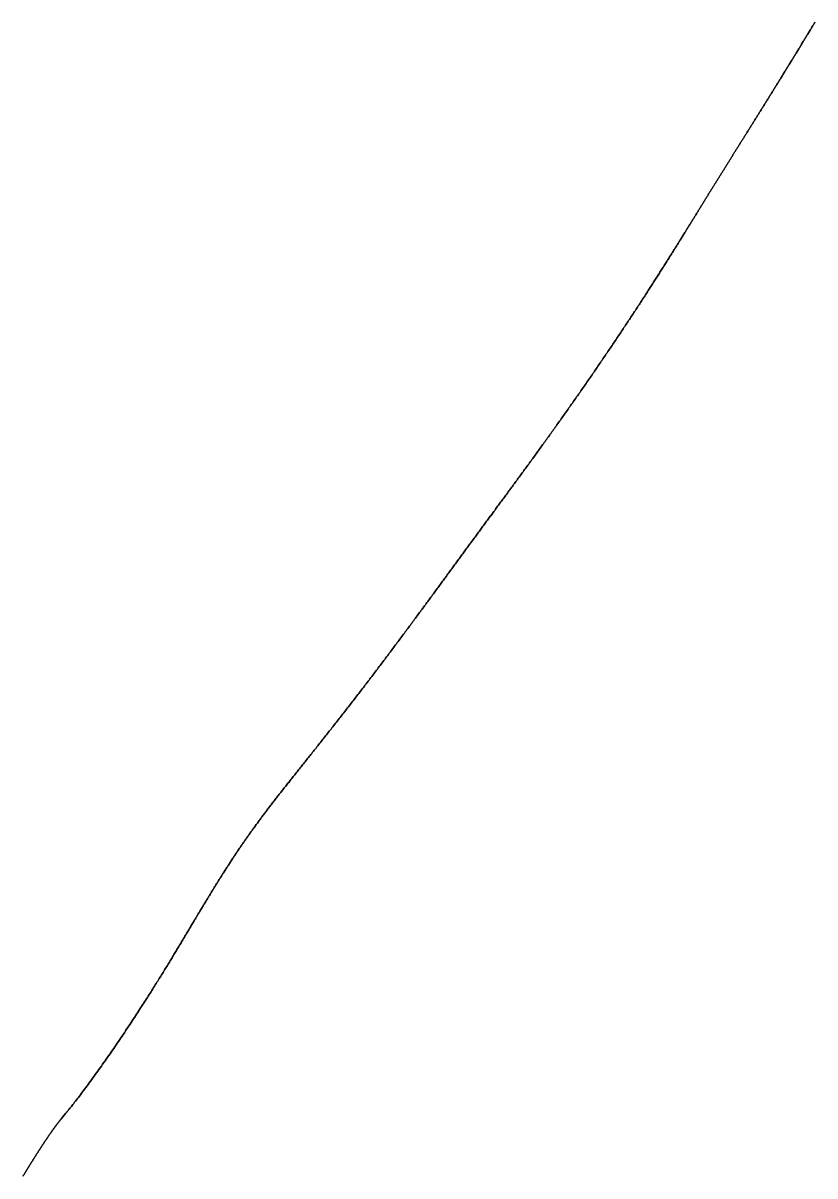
# Model space of a CAD drawing. Header units: inches. Extents: x 130170 to 284068, y 377793 to 804530.
# Drawn here: x 258791.8 to 258860.3, y 737866.5 to 737966.2 of the extents above; entities that cross this region are included whole.
import ezdxf

# ---------------------------------------------------------------- set-up
doc = ezdxf.new("R2010")
doc.units = ezdxf.units.IN
doc.header["$MEASUREMENT"] = 0
doc.layers.add('muni_il', color=7, linetype='Continuous')

msp = doc.modelspace()

# ---------------------------------------------------------------- linework, layer by layer
at = {"layer": 'muni_il'}
for points in [[(258791.793, 737866.476), (258791.814, 737866.51), (258791.834, 737866.544), (258791.855, 737866.578), (258791.876, 737866.612), (258791.896, 737866.646), (258791.916, 737866.679), (258791.937, 737866.713), (258791.957, 737866.747), (258791.978, 737866.78), (258791.998, 737866.814), (258792.018, 737866.847), (258792.039, 737866.88), (258792.059, 737866.914), (258792.079, 737866.947), (258792.099, 737866.98), (258792.12, 737867.013), (258792.14, 737867.046), (258792.16, 737867.079), (258792.18, 737867.112), (258792.201, 737867.145), (258792.221, 737867.178), (258792.241, 737867.211), (258792.262, 737867.244), (258792.282, 737867.277), (258792.302, 737867.31), (258792.322, 737867.343), (258792.343, 737867.375), (258792.363, 737867.408), (258792.383, 737867.441), (258792.403, 737867.474), (258792.424, 737867.507), (258792.444, 737867.539), (258792.464, 737867.572), (258792.485, 737867.605), (258792.505, 737867.637), (258792.526, 737867.67), (258792.546, 737867.703), (258792.567, 737867.736), (258792.587, 737867.768), (258792.608, 737867.801), (258792.628, 737867.834), (258792.649, 737867.866), (258792.669, 737867.899), (258792.69, 737867.932), (258792.71, 737867.965), (258792.731, 737867.997), (258792.751, 737868.03), (258792.772, 737868.063), (258792.793, 737868.095), (258792.813, 737868.128), (258792.834, 737868.161), (258792.855, 737868.194), (258792.876, 737868.226), (258792.896, 737868.259), (258792.917, 737868.292), (258792.938, 737868.325), (258792.959, 737868.357), (258792.98, 737868.39), (258793.001, 737868.423), (258793.022, 737868.456), (258793.043, 737868.489), (258793.064, 737868.521), (258793.085, 737868.554), (258793.105, 737868.587), (258793.127, 737868.619), (258793.148, 737868.652), (258793.169, 737868.685), (258793.19, 737868.718), (258793.211, 737868.75), (258793.232, 737868.783), (258793.253, 737868.815), (258793.274, 737868.848), (258793.295, 737868.881), (258793.316, 737868.913), (258793.337, 737868.946), (258793.358, 737868.978), (258793.379, 737869.011), (258793.4, 737869.043), (258793.421, 737869.075), (258793.442, 737869.107), (258793.463, 737869.14), (258793.484, 737869.172), (258793.505, 737869.204), (258793.526, 737869.236), (258793.547, 737869.268), (258793.568, 737869.3), (258793.589, 737869.331), (258793.61, 737869.363), (258793.631, 737869.395), (258793.652, 737869.426), (258793.672, 737869.458), (258793.693, 737869.489), (258793.714, 737869.52), (258793.735, 737869.551), (258793.755, 737869.582), (258793.776, 737869.613), (258793.796, 737869.644), (258793.817, 737869.674), (258793.837, 737869.705), (258793.857, 737869.735), (258793.878, 737869.765), (258793.898, 737869.795), (258793.918, 737869.825), (258793.938, 737869.854), (258793.958, 737869.884), (258793.978, 737869.913), (258793.998, 737869.943), (258794.018, 737869.971), (258794.037, 737870), (258794.057, 737870.029), (258794.077, 737870.057), (258794.096, 737870.086), (258794.115, 737870.114), (258794.135, 737870.141), (258794.154, 737870.169), (258794.173, 737870.197), (258794.192, 737870.224), (258794.211, 737870.251), (258794.23, 737870.278), (258794.248, 737870.305), (258794.267, 737870.331), (258794.285, 737870.357), (258794.304, 737870.383), (258794.322, 737870.409), (258794.34, 737870.435), (258794.358, 737870.46), (258794.376, 737870.485), (258794.394, 737870.51), (258794.412, 737870.535), (258794.43, 737870.559), (258794.447, 737870.584), (258794.465, 737870.608), (258794.482, 737870.632), (258794.5, 737870.656), (258794.517, 737870.679), (258794.534, 737870.703), (258794.551, 737870.726), (258794.568, 737870.749), (258794.585, 737870.772), (258794.602, 737870.794), (258794.619, 737870.817), (258794.636, 737870.839), (258794.653, 737870.862), (258794.669, 737870.884), (258794.686, 737870.906), (258794.703, 737870.928), (258794.719, 737870.949), (258794.736, 737870.971), (258794.752, 737870.993), (258794.769, 737871.014), (258794.785, 737871.035), (258794.802, 737871.057), (258794.818, 737871.078), (258794.834, 737871.099), (258794.851, 737871.12), (258794.867, 737871.141), (258794.883, 737871.162), (258794.9, 737871.182), (258794.916, 737871.203), (258794.932, 737871.224), (258794.948, 737871.245), (258794.965, 737871.265), (258794.981, 737871.286), (258794.997, 737871.306), (258795.013, 737871.326), (258795.029, 737871.346), (258795.045, 737871.366), (258795.061, 737871.386), (258795.077, 737871.406), (258795.092, 737871.425), (258795.108, 737871.445), (258795.123, 737871.464), (258795.476, 737871.89), (258795.528, 737871.951), (258795.561, 737871.991), (258795.598, 737872.036), (258795.64, 737872.087), (258795.685, 737872.143), (258795.735, 737872.204), (258795.788, 737872.271), (258795.845, 737872.342), (258795.906, 737872.417), (258795.969, 737872.498), (258796.036, 737872.582), (258796.106, 737872.671), (258796.178, 737872.764), (258796.254, 737872.861), (258796.332, 737872.961), (258796.412, 737873.065), (258796.495, 737873.173), (258796.579, 737873.284), (258796.666, 737873.398), (258796.755, 737873.515), (258796.846, 737873.635), (258796.938, 737873.758), (258797.032, 737873.883), (258797.127, 737874.011), (258797.224, 737874.141), (258797.322, 737874.273), (258797.421, 737874.408), (258797.521, 737874.544), (258797.623, 737874.683), (258797.725, 737874.823), (258797.828, 737874.964), (258797.932, 737875.108), (258798.036, 737875.252), (258798.141, 737875.398), (258798.246, 737875.545), (258798.352, 737875.693), (258798.458, 737875.842), (258798.564, 737875.992), (258798.671, 737876.143), (258798.777, 737876.294), (258798.884, 737876.446), (258798.991, 737876.598), (258799.097, 737876.751), (258799.204, 737876.904), (258799.31, 737877.057), (258799.416, 737877.21), (258799.521, 737877.363), (258799.627, 737877.517), (258799.732, 737877.67), (258799.836, 737877.822), (258799.94, 737877.975), (258800.044, 737878.127), (258800.147, 737878.279), (258800.249, 737878.43), (258800.351, 737878.581), (258800.452, 737878.731), (258800.552, 737878.881), (258800.652, 737879.03), (258800.751, 737879.178), (258800.849, 737879.325), (258800.946, 737879.472), (258801.043, 737879.618), (258801.138, 737879.762), (258801.233, 737879.906), (258801.327, 737880.049), (258801.42, 737880.191), (258801.512, 737880.331), (258801.603, 737880.471), (258801.693, 737880.609), (258801.783, 737880.747), (258801.871, 737880.883), (258801.958, 737881.018), (258802.045, 737881.152), (258802.13, 737881.284), (258802.215, 737881.416), (258802.298, 737881.546), (258802.381, 737881.675), (258802.463, 737881.803), (258802.543, 737881.929), (258802.623, 737882.055), (258802.702, 737882.179), (258802.779, 737882.301), (258802.856, 737882.423), (258802.932, 737882.543), (258803.007, 737882.662), (258803.081, 737882.78), (258803.154, 737882.896), (258803.227, 737883.012), (258803.298, 737883.126), (258803.369, 737883.239), (258803.438, 737883.351), (258803.507, 737883.461), (258803.575, 737883.571), (258803.642, 737883.679), (258803.709, 737883.786), (258803.774, 737883.892), (258803.839, 737883.997), (258803.903, 737884.101), (258803.966, 737884.204), (258804.029, 737884.306), (258804.091, 737884.407), (258804.152, 737884.506), (258804.212, 737884.605), (258804.272, 737884.703), (258804.331, 737884.8), (258804.389, 737884.896), (258804.447, 737884.991), (258804.505, 737885.086), (258804.561, 737885.179), (258804.618, 737885.272), (258804.673, 737885.364), (258804.728, 737885.455), (258804.783, 737885.545), (258804.837, 737885.635), (258804.89, 737885.724), (258804.944, 737885.812), (258804.996, 737885.899), (258805.049, 737885.987), (258805.1, 737886.073), (258805.152, 737886.159), (258805.203, 737886.244), (258805.254, 737886.329), (258805.304, 737886.413), (258805.354, 737886.497), (258805.404, 737886.58), (258805.453, 737886.662), (258805.502, 737886.745), (258805.551, 737886.827), (258805.6, 737886.908), (258805.648, 737886.989), (258805.696, 737887.07), (258805.744, 737887.151), (258805.792, 737887.231), (258805.839, 737887.31), (258805.887, 737887.39), (258805.934, 737887.469), (258805.981, 737887.548), (258806.028, 737887.627), (258806.075, 737887.705), (258806.121, 737887.784), (258806.168, 737887.862), (258806.214, 737887.94), (258806.26, 737888.018), (258806.307, 737888.095), (258806.353, 737888.172), (258806.399, 737888.25), (258806.445, 737888.327), (258806.491, 737888.404), (258806.536, 737888.481), (258806.582, 737888.558), (258806.628, 737888.635), (258806.674, 737888.711), (258806.72, 737888.788), (258806.765, 737888.864), (258806.811, 737888.941), (258806.857, 737889.017), (258806.902, 737889.093), (258806.948, 737889.17), (258806.994, 737889.246), (258807.039, 737889.322), (258807.085, 737889.398), (258807.131, 737889.475), (258807.176, 737889.551), (258807.222, 737889.627), (258807.268, 737889.703), (258807.314, 737889.779), (258807.36, 737889.855), (258807.405, 737889.931), (258807.451, 737890.007), (258807.497, 737890.083), (258807.543, 737890.159), (258807.589, 737890.235), (258807.635, 737890.311), (258807.681, 737890.387), (258807.727, 737890.463), (258807.774, 737890.539), (258807.82, 737890.615), (258807.866, 737890.69), (258807.912, 737890.766), (258807.958, 737890.842), (258808.005, 737890.918), (258808.051, 737890.993), (258808.098, 737891.069), (258808.144, 737891.145), (258808.19, 737891.221), (258808.237, 737891.296), (258808.284, 737891.372), (258808.33, 737891.447), (258808.377, 737891.523), (258808.423, 737891.598), (258808.47, 737891.674), (258808.517, 737891.749), (258808.564, 737891.824), (258808.61, 737891.899), (258808.657, 737891.975), (258808.704, 737892.05), (258808.751, 737892.125), (258808.798, 737892.2), (258808.845, 737892.274), (258808.892, 737892.349), (258808.939, 737892.424), (258808.986, 737892.499), (258809.033, 737892.573), (258809.08, 737892.648), (258809.127, 737892.722), (258809.175, 737892.796), (258809.222, 737892.87), (258809.269, 737892.944), (258809.316, 737893.019), (258809.364, 737893.092), (258809.411, 737893.166), (258809.458, 737893.24), (258809.506, 737893.314), (258809.553, 737893.387), (258809.601, 737893.46), (258809.648, 737893.534), (258809.696, 737893.607), (258809.743, 737893.68), (258809.791, 737893.753), (258809.838, 737893.826), (258809.886, 737893.898), (258809.934, 737893.971), (258809.982, 737894.044), (258810.029, 737894.116), (258810.077, 737894.188), (258810.125, 737894.261), (258810.173, 737894.333), (258810.221, 737894.405), (258810.269, 737894.477), (258810.317, 737894.548), (258810.365, 737894.62), (258810.413, 737894.692), (258810.462, 737894.763), (258810.51, 737894.835), (258810.558, 737894.906), (258810.607, 737894.977), (258810.655, 737895.049), (258810.704, 737895.12), (258810.752, 737895.191), (258810.801, 737895.262), (258810.85, 737895.333), (258810.899, 737895.403), (258810.948, 737895.474), (258810.997, 737895.545), (258811.046, 737895.616), (258811.095, 737895.686), (258811.145, 737895.757), (258811.194, 737895.827), (258811.244, 737895.898), (258811.294, 737895.968), (258811.344, 737896.039), (258811.393, 737896.109), (258811.444, 737896.18), (258811.494, 737896.25), (258811.544, 737896.321), (258811.594, 737896.391), (258811.645, 737896.462), (258811.696, 737896.532), (258811.747, 737896.602), (258811.798, 737896.673), (258811.849, 737896.743), (258811.901, 737896.814), (258811.952, 737896.885), (258812.004, 737896.956), (258812.056, 737897.026), (258812.108, 737897.097), (258812.16, 737897.168), (258812.213, 737897.239), (258812.265, 737897.31), (258812.318, 737897.381), (258812.371, 737897.453), (258812.424, 737897.524), (258812.478, 737897.596), (258812.531, 737897.667), (258812.585, 737897.739), (258812.639, 737897.811), (258812.694, 737897.883), (258812.748, 737897.955), (258812.803, 737898.027), (258812.858, 737898.1), (258812.913, 737898.173), (258812.969, 737898.245), (258813.024, 737898.319), (258813.08, 737898.392), (258813.137, 737898.465), (258813.193, 737898.539), (258813.25, 737898.613), (258813.307, 737898.687), (258813.364, 737898.761), (258813.422, 737898.836), (258813.48, 737898.91), (258813.538, 737898.985), (258813.596, 737899.061), (258813.655, 737899.136), (258813.714, 737899.212), (258813.773, 737899.288), (258813.832, 737899.364), (258813.892, 737899.441), (258813.952, 737899.518), (258814.013, 737899.595), (258814.074, 737899.672), (258814.135, 737899.75), (258814.196, 737899.828), (258814.258, 737899.906), (258814.32, 737899.985), (258814.382, 737900.064), (258814.444, 737900.143), (258814.507, 737900.223), (258814.57, 737900.303), (258814.634, 737900.383), (258814.698, 737900.464), (258814.762, 737900.545), (258814.826, 737900.626), (258814.891, 737900.708), (258814.956, 737900.79), (258815.021, 737900.872), (258815.087, 737900.955), (258815.153, 737901.038), (258815.219, 737901.122), (258815.286, 737901.205), (258815.353, 737901.29), (258815.42, 737901.374), (258815.488, 737901.459), (258815.555, 737901.544), (258815.624, 737901.63), (258815.692, 737901.716), (258815.761, 737901.803), (258815.83, 737901.889), (258815.899, 737901.977), (258815.969, 737902.064), (258816.039, 737902.152), (258816.109, 737902.24), (258816.18, 737902.329), (258816.251, 737902.418), (258816.322, 737902.508), (258816.394, 737902.597), (258816.465, 737902.688), (258816.537, 737902.778), (258816.61, 737902.869), (258816.682, 737902.96), (258816.755, 737903.052), (258816.829, 737903.144), (258816.902, 737903.237), (258816.976, 737903.329), (258817.05, 737903.423), (258817.124, 737903.516), (258817.198, 737903.61), (258817.273, 737903.704), (258817.348, 737903.799), (258817.423, 737903.894), (258817.499, 737903.989), (258817.575, 737904.084), (258817.65, 737904.181), (258817.727, 737904.277), (258817.803, 737904.373), (258817.88, 737904.47), (258817.956, 737904.568), (258818.033, 737904.665), (258818.111, 737904.763), (258818.188, 737904.861), (258818.266, 737904.96), (258818.344, 737905.059), (258818.422, 737905.158), (258818.5, 737905.257), (258818.578, 737905.357), (258818.657, 737905.456), (258818.735, 737905.557), (258818.814, 737905.657), (258818.893, 737905.758), (258818.972, 737905.859), (258819.051, 737905.96), (258819.131, 737906.062), (258819.21, 737906.163), (258819.29, 737906.265), (258819.37, 737906.367), (258819.45, 737906.47), (258819.53, 737906.572), (258819.61, 737906.675), (258819.69, 737906.778), (258819.77, 737906.881), (258819.851, 737906.985), (258819.931, 737907.088), (258820.011, 737907.192), (258820.092, 737907.296), (258820.173, 737907.4), (258820.253, 737907.504), (258820.334, 737907.608), (258820.415, 737907.713), (258820.496, 737907.817), (258820.576, 737907.922), (258820.657, 737908.027), (258820.738, 737908.132), (258820.819, 737908.237), (258820.9, 737908.342), (258820.981, 737908.447), (258821.062, 737908.552), (258821.142, 737908.657), (258821.223, 737908.763), (258821.304, 737908.868), (258821.385, 737908.974), (258821.466, 737909.079), (258821.546, 737909.185), (258821.627, 737909.29), (258821.708, 737909.396), (258821.788, 737909.501), (258821.869, 737909.607), (258821.949, 737909.713), (258822.03, 737909.818), (258822.11, 737909.924), (258822.19, 737910.029), (258822.27, 737910.135), (258822.35, 737910.24), (258822.43, 737910.346), (258822.51, 737910.451), (258822.59, 737910.556), (258822.669, 737910.661), (258822.749, 737910.767), (258822.828, 737910.872), (258822.908, 737910.977), (258822.987, 737911.082), (258823.066, 737911.186), (258823.145, 737911.291), (258823.223, 737911.396), (258823.302, 737911.5), (258823.381, 737911.604), (258823.459, 737911.709), (258823.537, 737911.813), (258823.615, 737911.917), (258823.693, 737912.021), (258823.77, 737912.124), (258823.848, 737912.228), (258823.925, 737912.331), (258824.002, 737912.434), (258824.079, 737912.537), (258824.156, 737912.64), (258824.233, 737912.743), (258824.309, 737912.845), (258824.386, 737912.948), (258824.462, 737913.05), (258824.537, 737913.152), (258824.613, 737913.253), (258824.689, 737913.355), (258824.764, 737913.456), (258824.839, 737913.557), (258824.914, 737913.658), (258824.989, 737913.759), (258825.063, 737913.859), (258825.138, 737913.959), (258825.212, 737914.059), (258825.285, 737914.159), (258825.359, 737914.259), (258825.433, 737914.358), (258825.506, 737914.457), (258825.579, 737914.556), (258825.652, 737914.655), (258825.724, 737914.753), (258825.797, 737914.851), (258825.869, 737914.949), (258825.941, 737915.046), (258826.013, 737915.144), (258826.084, 737915.241), (258826.156, 737915.338), (258826.227, 737915.435), (258826.298, 737915.531), (258826.369, 737915.627), (258826.439, 737915.723), (258826.509, 737915.819), (258826.58, 737915.914), (258826.65, 737916.009), (258826.719, 737916.104), (258826.789, 737916.199), (258826.858, 737916.293), (258826.927, 737916.387), (258826.996, 737916.481), (258827.065, 737916.575), (258827.133, 737916.668), (258827.202, 737916.762), (258827.27, 737916.855), (258827.338, 737916.947), (258827.406, 737917.04), (258827.473, 737917.132), (258827.541, 737917.224), (258827.608, 737917.316), (258827.675, 737917.407), (258827.742, 737917.499), (258827.809, 737917.59), (258827.875, 737917.68), (258827.942, 737917.771), (258828.008, 737917.862), (258828.074, 737917.952), (258828.14, 737918.042), (258828.205, 737918.132), (258828.271, 737918.221), (258828.336, 737918.311), (258828.402, 737918.4), (258828.467, 737918.489), (258828.532, 737918.577), (258828.597, 737918.666), (258828.661, 737918.755), (258828.726, 737918.843), (258828.791, 737918.931), (258828.855, 737919.019), (258828.919, 737919.106), (258828.983, 737919.194), (258829.047, 737919.282), (258829.111, 737919.369), (258829.175, 737919.456), (258829.239, 737919.543), (258829.302, 737919.63), (258829.366, 737919.716), (258829.429, 737919.803), (258829.492, 737919.89), (258829.556, 737919.976), (258829.619, 737920.062), (258829.682, 737920.148), (258829.745, 737920.234), (258829.808, 737920.32), (258829.871, 737920.406), (258829.934, 737920.492), (258829.997, 737920.577), (258830.06, 737920.663), (258830.122, 737920.748), (258830.185, 737920.834), (258830.248, 737920.919), (258830.31, 737921.004), (258830.373, 737921.09), (258830.435, 737921.175), (258830.498, 737921.26), (258830.56, 737921.345), (258830.623, 737921.43), (258830.685, 737921.515), (258830.748, 737921.6), (258830.81, 737921.685), (258830.873, 737921.77), (258830.935, 737921.855), (258830.998, 737921.94), (258831.06, 737922.025), (258831.123, 737922.111), (258831.186, 737922.196), (258831.248, 737922.281), (258831.311, 737922.366), (258831.374, 737922.451), (258831.436, 737922.536), (258831.499, 737922.621), (258831.562, 737922.707), (258831.625, 737922.792), (258831.688, 737922.877), (258831.75, 737922.963), (258831.813, 737923.049), (258831.877, 737923.134), (258831.94, 737923.22), (258832.003, 737923.306), (258832.066, 737923.392), (258832.129, 737923.478), (258832.193, 737923.564), (258832.257, 737923.65), (258832.32, 737923.736), (258832.384, 737923.823), (258832.448, 737923.909), (258832.511, 737923.996), (258832.575, 737924.083), (258832.639, 737924.17), (258832.704, 737924.257), (258832.768, 737924.344), (258832.832, 737924.432), (258832.897, 737924.519), (258832.961, 737924.607), (258833.026, 737924.695), (258833.091, 737924.783), (258833.156, 737924.871), (258833.221, 737924.96), (258833.286, 737925.048), (258833.352, 737925.137), (258833.417, 737925.226), (258833.482, 737925.315), (258833.548, 737925.404), (258833.614, 737925.494), (258833.68, 737925.583), (258833.746, 737925.673), (258833.812, 737925.763), (258833.879, 737925.854), (258833.945, 737925.944), (258834.012, 737926.035), (258834.079, 737926.126), (258834.145, 737926.217), (258834.213, 737926.308), (258834.28, 737926.4), (258834.347, 737926.492), (258834.415, 737926.584), (258834.482, 737926.676), (258834.55, 737926.768), (258834.618, 737926.861), (258834.686, 737926.954), (258834.754, 737927.047), (258834.822, 737927.141), (258834.891, 737927.234), (258834.96, 737927.328), (258835.028, 737927.422), (258835.097, 737927.517), (258835.166, 737927.611), (258835.236, 737927.706), (258835.305, 737927.801), (258835.374, 737927.896), (258835.444, 737927.992), (258835.514, 737928.088), (258835.584, 737928.184), (258835.654, 737928.28), (258835.724, 737928.376), (258835.794, 737928.473), (258835.865, 737928.57), (258835.935, 737928.667), (258836.006, 737928.765), (258836.077, 737928.863), (258836.148, 737928.96), (258836.219, 737929.059), (258836.29, 737929.157), (258836.362, 737929.256), (258836.433, 737929.354), (258836.505, 737929.454), (258836.576, 737929.553), (258836.648, 737929.652), (258836.72, 737929.752), (258836.792, 737929.852), (258836.865, 737929.952), (258836.937, 737930.053), (258837.009, 737930.153), (258837.082, 737930.254), (258837.154, 737930.355), (258837.227, 737930.456), (258837.3, 737930.558), (258837.373, 737930.66), (258837.446, 737930.761), (258837.519, 737930.863), (258837.592, 737930.966), (258837.665, 737931.068), (258837.739, 737931.171), (258837.812, 737931.274), (258837.886, 737931.377), (258837.959, 737931.48), (258838.033, 737931.583), (258838.106, 737931.687), (258838.18, 737931.79), (258838.254, 737931.894), (258838.328, 737931.998), (258838.402, 737932.103), (258838.476, 737932.207), (258838.55, 737932.311), (258838.624, 737932.416), (258838.698, 737932.521), (258838.772, 737932.626), (258838.846, 737932.73), (258838.92, 737932.836), (258838.995, 737932.941), (258839.069, 737933.046), (258839.143, 737933.152), (258839.217, 737933.257), (258839.292, 737933.363), (258839.366, 737933.469), (258839.44, 737933.575), (258839.514, 737933.681), (258839.589, 737933.787), (258839.663, 737933.893), (258839.737, 737933.999), (258839.811, 737934.105), (258839.885, 737934.212), (258839.96, 737934.318), (258840.034, 737934.424), (258840.108, 737934.531), (258840.182, 737934.637), (258840.256, 737934.744), (258840.33, 737934.851), (258840.404, 737934.957), (258840.478, 737935.064), (258840.552, 737935.17), (258840.625, 737935.277), (258840.699, 737935.384), (258840.773, 737935.49), (258840.846, 737935.597), (258840.92, 737935.704), (258840.993, 737935.81), (258841.066, 737935.917), (258841.14, 737936.023), (258841.213, 737936.13), (258841.286, 737936.236), (258841.359, 737936.342), (258841.432, 737936.449), (258841.504, 737936.555), (258841.577, 737936.661), (258841.649, 737936.768), (258841.722, 737936.874), (258841.794, 737936.98), (258841.866, 737937.086), (258841.938, 737937.191), (258842.01, 737937.297), (258842.082, 737937.403), (258842.153, 737937.508), (258842.225, 737937.614), (258842.296, 737937.719), (258842.367, 737937.824), (258842.438, 737937.929), (258842.509, 737938.034), (258842.58, 737938.139), (258842.65, 737938.243), (258842.721, 737938.348), (258842.791, 737938.452), (258842.861, 737938.556), (258842.931, 737938.66), (258843, 737938.764), (258843.07, 737938.867), (258843.139, 737938.971), (258843.208, 737939.074), (258843.277, 737939.177), (258843.346, 737939.28), (258843.414, 737939.383), (258843.482, 737939.485), (258843.55, 737939.587), (258843.618, 737939.689), (258843.686, 737939.791), (258843.753, 737939.893), (258843.821, 737939.994), (258843.888, 737940.095), (258843.954, 737940.196), (258844.021, 737940.296), (258844.087, 737940.397), (258844.153, 737940.497), (258844.219, 737940.597), (258844.285, 737940.696), (258844.35, 737940.796), (258844.416, 737940.895), (258844.48, 737940.994), (258844.545, 737941.092), (258844.61, 737941.19), (258844.674, 737941.288), (258844.738, 737941.386), (258844.802, 737941.483), (258844.865, 737941.58), (258844.928, 737941.677), (258844.991, 737941.774), (258845.054, 737941.87), (258845.117, 737941.966), (258845.179, 737942.061), (258845.241, 737942.157), (258845.303, 737942.252), (258845.364, 737942.346), (258845.425, 737942.441), (258845.486, 737942.535), (258845.547, 737942.628), (258845.607, 737942.722), (258845.667, 737942.815), (258845.727, 737942.907), (258845.787, 737943), (258845.846, 737943.092), (258845.905, 737943.183), (258845.964, 737943.275), (258846.023, 737943.366), (258846.081, 737943.457), (258846.139, 737943.547), (258846.197, 737943.637), (258846.254, 737943.726), (258846.311, 737943.816), (258846.368, 737943.905), (258846.425, 737943.993), (258846.481, 737944.081), (258846.537, 737944.169), (258846.593, 737944.257), (258846.649, 737944.344), (258846.704, 737944.431), (258846.759, 737944.517), (258846.814, 737944.603), (258846.868, 737944.689), (258846.923, 737944.774), (258846.977, 737944.86), (258847.03, 737944.944), (258847.084, 737945.029), (258847.137, 737945.113), (258847.19, 737945.196), (258847.242, 737945.279), (258847.295, 737945.362), (258847.347, 737945.445), (258847.399, 737945.527), (258847.45, 737945.609), (258847.502, 737945.69), (258847.553, 737945.771), (258847.604, 737945.852), (258847.654, 737945.932), (258847.704, 737946.013), (258847.754, 737946.092), (258847.804, 737946.172), (258847.854, 737946.25), (258847.903, 737946.329), (258847.952, 737946.407), (258848.001, 737946.485), (258848.05, 737946.563), (258848.098, 737946.64), (258848.146, 737946.717), (258848.194, 737946.794), (258848.241, 737946.87), (258848.289, 737946.946), (258848.336, 737947.021), (258848.383, 737947.097), (258848.429, 737947.171), (258848.476, 737947.246), (258848.522, 737947.32), (258848.568, 737947.394), (258848.614, 737947.468), (258848.659, 737947.541), (258848.705, 737947.614), (258848.75, 737947.686), (258848.795, 737947.759), (258848.839, 737947.831), (258848.884, 737947.902), (258848.928, 737947.974), (258848.972, 737948.045), (258849.016, 737948.116), (258849.06, 737948.186), (258849.103, 737948.256), (258849.146, 737948.326), (258849.189, 737948.396), (258849.232, 737948.465), (258849.275, 737948.534), (258849.317, 737948.603), (258849.36, 737948.671), (258849.402, 737948.739), (258849.444, 737948.807), (258849.485, 737948.875), (258849.527, 737948.942), (258849.568, 737949.009), (258849.61, 737949.076), (258849.651, 737949.143), (258849.692, 737949.209), (258849.732, 737949.275), (258849.773, 737949.341), (258849.813, 737949.406), (258849.854, 737949.472), (258849.894, 737949.537), (258849.934, 737949.602), (258849.973, 737949.666), (258850.013, 737949.731), (258850.053, 737949.795), (258850.092, 737949.859), (258850.131, 737949.923), (258850.17, 737949.986), (258850.209, 737950.049), (258850.248, 737950.113), (258850.287, 737950.175), (258850.326, 737950.238), (258850.364, 737950.301), (258850.403, 737950.363), (258850.441, 737950.425), (258850.479, 737950.487), (258850.517, 737950.549), (258850.555, 737950.611), (258850.593, 737950.672), (258850.63, 737950.734), (258850.668, 737950.795), (258850.706, 737950.856), (258850.743, 737950.916), (258850.781, 737950.977), (258850.818, 737951.038), (258850.855, 737951.098), (258850.892, 737951.158), (258850.929, 737951.218), (258850.966, 737951.278), (258851.003, 737951.338), (258851.04, 737951.398), (258851.077, 737951.457), (258851.113, 737951.517), (258851.15, 737951.576), (258851.187, 737951.636), (258851.223, 737951.695), (258851.259, 737951.754), (258851.296, 737951.813), (258851.332, 737951.872), (258851.368, 737951.93), (258851.405, 737951.989), (258851.441, 737952.048), (258851.477, 737952.106), (258851.513, 737952.165), (258851.549, 737952.223), (258851.585, 737952.281), (258851.621, 737952.34), (258851.657, 737952.398), (258851.693, 737952.456), (258851.729, 737952.514), (258851.765, 737952.572), (258851.801, 737952.63), (258851.837, 737952.688), (258851.873, 737952.746), (258851.909, 737952.804), (258851.945, 737952.862), (258851.98, 737952.919), (258852.016, 737952.977), (258852.052, 737953.035), (258852.088, 737953.093), (258852.124, 737953.151), (258852.16, 737953.208), (258852.196, 737953.266), (258852.231, 737953.324), (258852.267, 737953.381), (258852.303, 737953.439), (258852.339, 737953.497), (258852.375, 737953.555), (258852.411, 737953.612), (258852.447, 737953.67), (258852.483, 737953.728), (258852.519, 737953.786), (258852.555, 737953.843), (258852.591, 737953.901), (258852.627, 737953.959), (258852.663, 737954.017), (258852.699, 737954.075), (258852.735, 737954.133), (258852.771, 737954.191), (258852.807, 737954.249), (258852.844, 737954.307), (258852.88, 737954.366), (258852.916, 737954.424), (258852.953, 737954.482), (258852.989, 737954.54), (258853.025, 737954.599), (258853.062, 737954.657), (258853.098, 737954.716), (258853.135, 737954.774), (258853.172, 737954.833), (258853.208, 737954.892), (258853.245, 737954.95), (258853.282, 737955.009), (258853.319, 737955.068), (258853.355, 737955.127), (258853.393, 737955.186), (258853.429, 737955.245), (258853.467, 737955.305), (258853.504, 737955.364), (258853.541, 737955.423), (258853.578, 737955.483), (258853.615, 737955.543), (258853.653, 737955.602), (258853.69, 737955.662), (258853.728, 737955.722), (258853.765, 737955.782), (258853.803, 737955.842), (258853.84, 737955.902), (258853.878, 737955.963), (258853.916, 737956.023), (258853.954, 737956.083), (258853.992, 737956.144), (258854.03, 737956.205), (258854.068, 737956.265), (258854.106, 737956.326), (258854.144, 737956.387), (258854.182, 737956.449), (258854.221, 737956.51), (258854.259, 737956.571), (258854.298, 737956.633), (258854.336, 737956.694), (258854.375, 737956.756), (258854.413, 737956.818), (258854.452, 737956.88), (258854.491, 737956.942), (258854.53, 737957.004), (258854.569, 737957.066), (258854.608, 737957.129), (258854.647, 737957.191), (258854.686, 737957.254), (258854.725, 737957.317), (258854.765, 737957.379), (258854.804, 737957.442), (258854.844, 737957.505), (258854.883, 737957.569), (258854.923, 737957.632), (258854.962, 737957.696), (258855.002, 737957.759), (258855.042, 737957.823), (258855.082, 737957.887), (258855.122, 737957.951), (258855.162, 737958.015), (258855.202, 737958.079), (258855.242, 737958.143), (258855.282, 737958.208), (258855.323, 737958.272), (258855.363, 737958.337), (258855.403, 737958.402), (258855.444, 737958.467), (258855.484, 737958.532), (258855.525, 737958.597), (258855.566, 737958.662), (258855.606, 737958.727), (258855.647, 737958.793), (258855.688, 737958.859), (258855.729, 737958.924), (258855.77, 737958.99), (258855.811, 737959.056), (258855.852, 737959.122), (258855.893, 737959.188), (258855.935, 737959.254), (258855.976, 737959.321), (258856.017, 737959.387), (258856.059, 737959.454), (258856.1, 737959.521), (258856.141, 737959.587), (258856.183, 737959.654), (258856.225, 737959.721), (258856.266, 737959.788), (258856.308, 737959.855), (258856.35, 737959.923), (258856.392, 737959.99), (258856.433, 737960.057), (258856.475, 737960.125), (258856.517, 737960.193), (258856.559, 737960.26), (258856.601, 737960.328), (258856.643, 737960.396), (258856.685, 737960.464), (258856.727, 737960.532), (258856.77, 737960.6), (258856.812, 737960.669), (258856.854, 737960.737), (258856.896, 737960.805), (258856.939, 737960.874), (258856.981, 737960.942), (258857.023, 737961.011), (258857.066, 737961.08), (258857.108, 737961.148), (258857.151, 737961.217), (258857.193, 737961.286), (258857.236, 737961.355), (258857.278, 737961.424), (258857.321, 737961.493), (258857.364, 737961.563), (258857.406, 737961.632), (258857.449, 737961.701), (258857.491, 737961.77), (258857.534, 737961.84), (258857.577, 737961.909), (258857.62, 737961.979), (258857.662, 737962.048), (258857.705, 737962.118), (258857.748, 737962.187), (258857.791, 737962.257), (258857.833, 737962.327), (258857.876, 737962.397), (258857.919, 737962.466), (258857.962, 737962.536), (258858.005, 737962.606), (258858.048, 737962.676), (258858.09, 737962.746), (258858.133, 737962.816), (258858.176, 737962.886), (258858.219, 737962.956), (258858.262, 737963.026), (258858.305, 737963.096), (258858.348, 737963.166), (258858.391, 737963.236), (258858.433, 737963.306), (258858.476, 737963.376), (258858.519, 737963.446), (258858.562, 737963.516), (258858.605, 737963.587), (258858.648, 737963.657), (258858.691, 737963.727), (258858.733, 737963.797), (258858.776, 737963.867), (258858.819, 737963.938), (258858.862, 737964.008), (258858.905, 737964.078), (258858.947, 737964.148), (258858.99, 737964.219), (258859.033, 737964.289), (258859.076, 737964.359), (258859.118, 737964.429), (258859.161, 737964.499), (258859.204, 737964.57), (258859.247, 737964.64), (258859.289, 737964.71), (258859.332, 737964.78), (258859.374, 737964.85), (258859.417, 737964.92), (258859.46, 737964.99), (258859.502, 737965.06), (258859.545, 737965.131), (258859.587, 737965.201), (258859.63, 737965.271), (258859.673, 737965.341), (258859.715, 737965.411), (258859.758, 737965.481), (258859.8, 737965.551), (258859.843, 737965.621), (258859.885, 737965.69), (258859.927, 737965.76), (258859.97, 737965.83), (258860.012, 737965.9), (258860.054, 737965.97), (258860.097, 737966.04), (258860.139, 737966.109), (258860.181, 737966.179), (258860.224, 737966.249), (258860.266, 737966.318)], [(258860.266, 737966.318), (258860.224, 737966.249), (258860.181, 737966.179), (258860.139, 737966.109), (258860.097, 737966.04), (258860.054, 737965.97), (258860.012, 737965.9), (258859.97, 737965.83), (258859.927, 737965.76), (258859.885, 737965.69), (258859.843, 737965.621), (258859.8, 737965.551), (258859.758, 737965.481), (258859.715, 737965.411), (258859.673, 737965.341), (258859.63, 737965.271), (258859.587, 737965.201), (258859.545, 737965.131), (258859.502, 737965.06), (258859.46, 737964.99), (258859.417, 737964.92), (258859.374, 737964.85), (258859.332, 737964.78), (258859.289, 737964.71), (258859.247, 737964.64), (258859.204, 737964.57), (258859.161, 737964.499), (258859.118, 737964.429), (258859.076, 737964.359), (258859.033, 737964.289), (258858.99, 737964.219), (258858.947, 737964.148), (258858.905, 737964.078), (258858.862, 737964.008), (258858.819, 737963.938), (258858.776, 737963.867), (258858.733, 737963.797), (258858.691, 737963.727), (258858.648, 737963.657), (258858.605, 737963.587), (258858.562, 737963.516), (258858.519, 737963.446), (258858.476, 737963.376), (258858.433, 737963.306), (258858.391, 737963.236), (258858.348, 737963.166), (258858.305, 737963.096), (258858.262, 737963.026), (258858.219, 737962.956), (258858.176, 737962.886), (258858.133, 737962.816), (258858.09, 737962.746), (258858.048, 737962.676), (258858.005, 737962.606), (258857.962, 737962.536), (258857.919, 737962.466), (258857.876, 737962.397), (258857.833, 737962.327), (258857.791, 737962.257), (258857.748, 737962.187), (258857.705, 737962.118), (258857.662, 737962.048), (258857.62, 737961.979), (258857.577, 737961.909), (258857.534, 737961.84), (258857.491, 737961.77), (258857.449, 737961.701), (258857.406, 737961.632), (258857.364, 737961.563), (258857.321, 737961.493), (258857.278, 737961.424), (258857.236, 737961.355), (258857.193, 737961.286), (258857.151, 737961.217), (258857.108, 737961.148), (258857.066, 737961.08), (258857.023, 737961.011), (258856.981, 737960.942), (258856.939, 737960.874), (258856.896, 737960.805), (258856.854, 737960.737), (258856.812, 737960.669), (258856.77, 737960.6), (258856.727, 737960.532), (258856.685, 737960.464), (258856.643, 737960.396), (258856.601, 737960.328), (258856.559, 737960.26), (258856.517, 737960.193), (258856.475, 737960.125), (258856.433, 737960.057), (258856.392, 737959.99), (258856.35, 737959.923), (258856.308, 737959.855), (258856.266, 737959.788), (258856.225, 737959.721), (258856.183, 737959.654), (258856.141, 737959.587), (258856.1, 737959.521), (258856.059, 737959.454), (258856.017, 737959.387), (258855.976, 737959.321), (258855.935, 737959.254), (258855.893, 737959.188), (258855.852, 737959.122), (258855.811, 737959.056), (258855.77, 737958.99), (258855.729, 737958.924), (258855.688, 737958.859), (258855.647, 737958.793), (258855.606, 737958.727), (258855.566, 737958.662), (258855.525, 737958.597), (258855.484, 737958.532), (258855.444, 737958.467), (258855.403, 737958.402), (258855.363, 737958.337), (258855.323, 737958.272), (258855.282, 737958.208), (258855.242, 737958.143), (258855.202, 737958.079), (258855.162, 737958.015), (258855.122, 737957.951), (258855.082, 737957.887), (258855.042, 737957.823), (258855.002, 737957.759), (258854.962, 737957.696), (258854.923, 737957.632), (258854.883, 737957.569), (258854.844, 737957.505), (258854.804, 737957.442), (258854.765, 737957.379), (258854.725, 737957.317), (258854.686, 737957.254), (258854.647, 737957.191), (258854.608, 737957.129), (258854.569, 737957.066), (258854.53, 737957.004), (258854.491, 737956.942), (258854.452, 737956.88), (258854.413, 737956.818), (258854.375, 737956.756), (258854.336, 737956.694), (258854.298, 737956.633), (258854.259, 737956.571), (258854.221, 737956.51), (258854.182, 737956.449), (258854.144, 737956.387), (258854.106, 737956.326), (258854.068, 737956.265), (258854.03, 737956.205), (258853.992, 737956.144), (258853.954, 737956.083), (258853.916, 737956.023), (258853.878, 737955.963), (258853.84, 737955.902), (258853.803, 737955.842), (258853.765, 737955.782), (258853.728, 737955.722), (258853.69, 737955.662), (258853.653, 737955.602), (258853.615, 737955.543), (258853.578, 737955.483), (258853.541, 737955.423), (258853.504, 737955.364), (258853.467, 737955.305), (258853.429, 737955.245), (258853.393, 737955.186), (258853.355, 737955.127), (258853.319, 737955.068), (258853.282, 737955.009), (258853.245, 737954.95), (258853.208, 737954.892), (258853.172, 737954.833), (258853.135, 737954.774), (258853.098, 737954.716), (258853.062, 737954.657), (258853.025, 737954.599), (258852.989, 737954.54), (258852.953, 737954.482), (258852.916, 737954.424), (258852.88, 737954.366), (258852.844, 737954.307), (258852.807, 737954.249), (258852.771, 737954.191), (258852.735, 737954.133), (258852.699, 737954.075), (258852.663, 737954.017), (258852.627, 737953.959), (258852.591, 737953.901), (258852.555, 737953.843), (258852.519, 737953.786), (258852.483, 737953.728), (258852.447, 737953.67), (258852.411, 737953.612), (258852.375, 737953.555), (258852.339, 737953.497), (258852.303, 737953.439), (258852.267, 737953.381), (258852.231, 737953.324), (258852.196, 737953.266), (258852.16, 737953.208), (258852.124, 737953.151), (258852.088, 737953.093), (258852.052, 737953.035), (258852.016, 737952.977), (258851.98, 737952.919), (258851.945, 737952.862), (258851.909, 737952.804), (258851.873, 737952.746), (258851.837, 737952.688), (258851.801, 737952.63), (258851.765, 737952.572), (258851.729, 737952.514), (258851.693, 737952.456), (258851.657, 737952.398), (258851.621, 737952.34), (258851.585, 737952.281), (258851.549, 737952.223), (258851.513, 737952.165), (258851.477, 737952.106), (258851.441, 737952.048), (258851.405, 737951.989), (258851.368, 737951.93), (258851.332, 737951.872), (258851.296, 737951.813), (258851.259, 737951.754), (258851.223, 737951.695), (258851.187, 737951.636), (258851.15, 737951.576), (258851.113, 737951.517), (258851.077, 737951.457), (258851.04, 737951.398), (258851.003, 737951.338), (258850.966, 737951.278), (258850.929, 737951.218), (258850.892, 737951.158), (258850.855, 737951.098), (258850.818, 737951.038), (258850.781, 737950.977), (258850.743, 737950.916), (258850.706, 737950.856), (258850.668, 737950.795), (258850.63, 737950.734), (258850.593, 737950.672), (258850.555, 737950.611), (258850.517, 737950.549), (258850.479, 737950.487), (258850.441, 737950.425), (258850.403, 737950.363), (258850.364, 737950.301), (258850.326, 737950.238), (258850.287, 737950.175), (258850.248, 737950.113), (258850.209, 737950.049), (258850.17, 737949.986), (258850.131, 737949.923), (258850.092, 737949.859), (258850.053, 737949.795), (258850.013, 737949.731), (258849.973, 737949.666), (258849.934, 737949.602), (258849.894, 737949.537), (258849.854, 737949.472), (258849.813, 737949.406), (258849.773, 737949.341), (258849.732, 737949.275), (258849.692, 737949.209), (258849.651, 737949.143), (258849.61, 737949.076), (258849.568, 737949.009), (258849.527, 737948.942), (258849.485, 737948.875), (258849.444, 737948.807), (258849.402, 737948.739), (258849.36, 737948.671), (258849.317, 737948.603), (258849.275, 737948.534), (258849.232, 737948.465), (258849.189, 737948.396), (258849.146, 737948.326), (258849.103, 737948.256), (258849.06, 737948.186), (258849.016, 737948.116), (258848.972, 737948.045), (258848.928, 737947.974), (258848.884, 737947.902), (258848.839, 737947.831), (258848.795, 737947.759), (258848.75, 737947.686), (258848.705, 737947.614), (258848.659, 737947.541), (258848.614, 737947.468), (258848.568, 737947.394), (258848.522, 737947.32), (258848.476, 737947.246), (258848.429, 737947.171), (258848.383, 737947.097), (258848.336, 737947.021), (258848.289, 737946.946), (258848.241, 737946.87), (258848.194, 737946.794), (258848.146, 737946.717), (258848.098, 737946.64), (258848.05, 737946.563), (258848.001, 737946.485), (258847.952, 737946.407), (258847.903, 737946.329), (258847.854, 737946.25), (258847.804, 737946.172), (258847.754, 737946.092), (258847.704, 737946.013), (258847.654, 737945.932), (258847.604, 737945.852), (258847.553, 737945.771), (258847.502, 737945.69), (258847.45, 737945.609), (258847.399, 737945.527), (258847.347, 737945.445), (258847.295, 737945.362), (258847.242, 737945.279), (258847.19, 737945.196), (258847.137, 737945.113), (258847.084, 737945.029), (258847.03, 737944.944), (258846.977, 737944.86), (258846.923, 737944.774), (258846.868, 737944.689), (258846.814, 737944.603), (258846.759, 737944.517), (258846.704, 737944.431), (258846.649, 737944.344), (258846.593, 737944.257), (258846.537, 737944.169), (258846.481, 737944.081), (258846.425, 737943.993), (258846.368, 737943.905), (258846.311, 737943.816), (258846.254, 737943.726), (258846.197, 737943.637), (258846.139, 737943.547), (258846.081, 737943.457), (258846.023, 737943.366), (258845.964, 737943.275), (258845.905, 737943.183), (258845.846, 737943.092), (258845.787, 737943), (258845.727, 737942.907), (258845.667, 737942.815), (258845.607, 737942.722), (258845.547, 737942.628), (258845.486, 737942.535), (258845.425, 737942.441), (258845.364, 737942.346), (258845.303, 737942.252), (258845.241, 737942.157), (258845.179, 737942.061), (258845.117, 737941.966), (258845.054, 737941.87), (258844.991, 737941.774), (258844.928, 737941.677), (258844.865, 737941.58), (258844.802, 737941.483), (258844.738, 737941.386), (258844.674, 737941.288), (258844.61, 737941.19), (258844.545, 737941.092), (258844.48, 737940.994), (258844.416, 737940.895), (258844.35, 737940.796), (258844.285, 737940.696), (258844.219, 737940.597), (258844.153, 737940.497), (258844.087, 737940.397), (258844.021, 737940.296), (258843.954, 737940.196), (258843.888, 737940.095), (258843.821, 737939.994), (258843.753, 737939.893), (258843.686, 737939.791), (258843.618, 737939.689), (258843.55, 737939.587), (258843.482, 737939.485), (258843.414, 737939.383), (258843.346, 737939.28), (258843.277, 737939.177), (258843.208, 737939.074), (258843.139, 737938.971), (258843.07, 737938.867), (258843, 737938.764), (258842.931, 737938.66), (258842.861, 737938.556), (258842.791, 737938.452), (258842.721, 737938.348), (258842.65, 737938.243), (258842.58, 737938.139), (258842.509, 737938.034), (258842.438, 737937.929), (258842.367, 737937.824), (258842.296, 737937.719), (258842.225, 737937.614), (258842.153, 737937.508), (258842.082, 737937.403), (258842.01, 737937.297), (258841.938, 737937.191), (258841.866, 737937.086), (258841.794, 737936.98), (258841.722, 737936.874), (258841.649, 737936.768), (258841.577, 737936.661), (258841.504, 737936.555), (258841.432, 737936.449), (258841.359, 737936.342), (258841.286, 737936.236), (258841.213, 737936.13), (258841.14, 737936.023), (258841.066, 737935.917), (258840.993, 737935.81), (258840.92, 737935.704), (258840.846, 737935.597), (258840.773, 737935.49), (258840.699, 737935.384), (258840.625, 737935.277), (258840.552, 737935.17), (258840.478, 737935.064), (258840.404, 737934.957), (258840.33, 737934.851), (258840.256, 737934.744), (258840.182, 737934.637), (258840.108, 737934.531), (258840.034, 737934.424), (258839.96, 737934.318), (258839.885, 737934.212), (258839.811, 737934.105), (258839.737, 737933.999), (258839.663, 737933.893), (258839.589, 737933.787), (258839.514, 737933.681), (258839.44, 737933.575), (258839.366, 737933.469), (258839.292, 737933.363), (258839.217, 737933.257), (258839.143, 737933.152), (258839.069, 737933.046), (258838.995, 737932.941), (258838.92, 737932.836), (258838.846, 737932.73), (258838.772, 737932.626), (258838.698, 737932.521), (258838.624, 737932.416), (258838.55, 737932.311), (258838.476, 737932.207), (258838.402, 737932.103), (258838.328, 737931.998), (258838.254, 737931.894), (258838.18, 737931.79), (258838.106, 737931.687), (258838.033, 737931.583), (258837.959, 737931.48), (258837.886, 737931.377), (258837.812, 737931.274), (258837.739, 737931.171), (258837.665, 737931.068), (258837.592, 737930.966), (258837.519, 737930.863), (258837.446, 737930.761), (258837.373, 737930.66), (258837.3, 737930.558), (258837.227, 737930.456), (258837.154, 737930.355), (258837.082, 737930.254), (258837.009, 737930.153), (258836.937, 737930.053), (258836.865, 737929.952), (258836.792, 737929.852), (258836.72, 737929.752), (258836.648, 737929.652), (258836.576, 737929.553), (258836.505, 737929.454), (258836.433, 737929.354), (258836.362, 737929.256), (258836.29, 737929.157), (258836.219, 737929.059), (258836.148, 737928.96), (258836.077, 737928.863), (258836.006, 737928.765), (258835.935, 737928.667), (258835.865, 737928.57), (258835.794, 737928.473), (258835.724, 737928.376), (258835.654, 737928.28), (258835.584, 737928.184), (258835.514, 737928.088), (258835.444, 737927.992), (258835.374, 737927.896), (258835.305, 737927.801), (258835.236, 737927.706), (258835.166, 737927.611), (258835.097, 737927.517), (258835.028, 737927.422), (258834.96, 737927.328), (258834.891, 737927.234), (258834.822, 737927.141), (258834.754, 737927.047), (258834.686, 737926.954), (258834.618, 737926.861), (258834.55, 737926.768), (258834.482, 737926.676), (258834.415, 737926.584), (258834.347, 737926.492), (258834.28, 737926.4), (258834.213, 737926.308), (258834.145, 737926.217), (258834.079, 737926.126), (258834.012, 737926.035), (258833.945, 737925.944), (258833.879, 737925.854), (258833.812, 737925.763), (258833.746, 737925.673), (258833.68, 737925.583), (258833.614, 737925.494), (258833.548, 737925.404), (258833.482, 737925.315), (258833.417, 737925.226), (258833.352, 737925.137), (258833.286, 737925.048), (258833.221, 737924.96), (258833.156, 737924.871), (258833.091, 737924.783), (258833.026, 737924.695), (258832.961, 737924.607), (258832.897, 737924.519), (258832.832, 737924.432), (258832.768, 737924.344), (258832.704, 737924.257), (258832.639, 737924.17), (258832.575, 737924.083), (258832.511, 737923.996), (258832.448, 737923.909), (258832.384, 737923.823), (258832.32, 737923.736), (258832.257, 737923.65), (258832.193, 737923.564), (258832.129, 737923.478), (258832.066, 737923.392), (258832.003, 737923.306), (258831.94, 737923.22), (258831.877, 737923.134), (258831.813, 737923.049), (258831.75, 737922.963), (258831.688, 737922.877), (258831.625, 737922.792), (258831.562, 737922.707), (258831.499, 737922.621), (258831.436, 737922.536), (258831.374, 737922.451), (258831.311, 737922.366), (258831.248, 737922.281), (258831.186, 737922.196), (258831.123, 737922.111), (258831.06, 737922.025), (258830.998, 737921.94), (258830.935, 737921.855), (258830.873, 737921.77), (258830.81, 737921.685), (258830.748, 737921.6), (258830.685, 737921.515), (258830.623, 737921.43), (258830.56, 737921.345), (258830.498, 737921.26), (258830.435, 737921.175), (258830.373, 737921.09), (258830.31, 737921.004), (258830.248, 737920.919), (258830.185, 737920.834), (258830.122, 737920.748), (258830.06, 737920.663), (258829.997, 737920.577), (258829.934, 737920.492), (258829.871, 737920.406), (258829.808, 737920.32), (258829.745, 737920.234), (258829.682, 737920.148), (258829.619, 737920.062), (258829.556, 737919.976), (258829.492, 737919.89), (258829.429, 737919.803), (258829.366, 737919.716), (258829.302, 737919.63), (258829.239, 737919.543), (258829.175, 737919.456), (258829.111, 737919.369), (258829.047, 737919.282), (258828.983, 737919.194), (258828.919, 737919.106), (258828.855, 737919.019), (258828.791, 737918.931), (258828.726, 737918.843), (258828.661, 737918.755), (258828.597, 737918.666), (258828.532, 737918.577), (258828.467, 737918.489), (258828.402, 737918.4), (258828.336, 737918.311), (258828.271, 737918.221), (258828.205, 737918.132), (258828.14, 737918.042), (258828.074, 737917.952), (258828.008, 737917.862), (258827.942, 737917.771), (258827.875, 737917.68), (258827.809, 737917.59), (258827.742, 737917.499), (258827.675, 737917.407), (258827.608, 737917.316), (258827.541, 737917.224), (258827.473, 737917.132), (258827.406, 737917.04), (258827.338, 737916.947), (258827.27, 737916.855), (258827.202, 737916.762), (258827.133, 737916.668), (258827.065, 737916.575), (258826.996, 737916.481), (258826.927, 737916.387), (258826.858, 737916.293), (258826.789, 737916.199), (258826.719, 737916.104), (258826.65, 737916.009), (258826.58, 737915.914), (258826.509, 737915.819), (258826.439, 737915.723), (258826.369, 737915.627), (258826.298, 737915.531), (258826.227, 737915.435), (258826.156, 737915.338), (258826.084, 737915.241), (258826.013, 737915.144), (258825.941, 737915.046), (258825.869, 737914.949), (258825.797, 737914.851), (258825.724, 737914.753), (258825.652, 737914.655), (258825.579, 737914.556), (258825.506, 737914.457), (258825.433, 737914.358), (258825.359, 737914.259), (258825.285, 737914.159), (258825.212, 737914.059), (258825.138, 737913.959), (258825.063, 737913.859), (258824.989, 737913.759), (258824.914, 737913.658), (258824.839, 737913.557), (258824.764, 737913.456), (258824.689, 737913.355), (258824.613, 737913.253), (258824.537, 737913.152), (258824.462, 737913.05), (258824.386, 737912.948), (258824.309, 737912.845), (258824.233, 737912.743), (258824.156, 737912.64), (258824.079, 737912.537), (258824.002, 737912.434), (258823.925, 737912.331), (258823.848, 737912.228), (258823.77, 737912.124), (258823.693, 737912.021), (258823.615, 737911.917), (258823.537, 737911.813), (258823.459, 737911.709), (258823.381, 737911.604), (258823.302, 737911.5), (258823.223, 737911.396), (258823.145, 737911.291), (258823.066, 737911.186), (258822.987, 737911.082), (258822.908, 737910.977), (258822.828, 737910.872), (258822.749, 737910.767), (258822.669, 737910.661), (258822.59, 737910.556), (258822.51, 737910.451), (258822.43, 737910.346), (258822.35, 737910.24), (258822.27, 737910.135), (258822.19, 737910.029), (258822.11, 737909.924), (258822.03, 737909.818), (258821.949, 737909.713), (258821.869, 737909.607), (258821.788, 737909.501), (258821.708, 737909.396), (258821.627, 737909.29), (258821.546, 737909.185), (258821.466, 737909.079), (258821.385, 737908.974), (258821.304, 737908.868), (258821.223, 737908.763), (258821.142, 737908.657), (258821.062, 737908.552), (258820.981, 737908.447), (258820.9, 737908.342), (258820.819, 737908.237), (258820.738, 737908.132), (258820.657, 737908.027), (258820.576, 737907.922), (258820.496, 737907.817), (258820.415, 737907.713), (258820.334, 737907.608), (258820.253, 737907.504), (258820.173, 737907.4), (258820.092, 737907.296), (258820.011, 737907.192), (258819.931, 737907.088), (258819.851, 737906.985), (258819.77, 737906.881), (258819.69, 737906.778), (258819.61, 737906.675), (258819.53, 737906.572), (258819.45, 737906.47), (258819.37, 737906.367), (258819.29, 737906.265), (258819.21, 737906.163), (258819.131, 737906.062), (258819.051, 737905.96), (258818.972, 737905.859), (258818.893, 737905.758), (258818.814, 737905.657), (258818.735, 737905.557), (258818.657, 737905.456), (258818.578, 737905.357), (258818.5, 737905.257), (258818.422, 737905.158), (258818.344, 737905.059), (258818.266, 737904.96), (258818.188, 737904.861), (258818.111, 737904.763), (258818.033, 737904.665), (258817.956, 737904.568), (258817.88, 737904.47), (258817.803, 737904.373), (258817.727, 737904.277), (258817.65, 737904.181), (258817.575, 737904.084), (258817.499, 737903.989), (258817.423, 737903.894), (258817.348, 737903.799), (258817.273, 737903.704), (258817.198, 737903.61), (258817.124, 737903.516), (258817.05, 737903.423), (258816.976, 737903.329), (258816.902, 737903.237), (258816.829, 737903.144), (258816.755, 737903.052), (258816.682, 737902.96), (258816.61, 737902.869), (258816.537, 737902.778), (258816.465, 737902.688), (258816.394, 737902.597), (258816.322, 737902.508), (258816.251, 737902.418), (258816.18, 737902.329), (258816.109, 737902.24), (258816.039, 737902.152), (258815.969, 737902.064), (258815.899, 737901.977), (258815.83, 737901.889), (258815.761, 737901.803), (258815.692, 737901.716), (258815.624, 737901.63), (258815.555, 737901.544), (258815.488, 737901.459), (258815.42, 737901.374), (258815.353, 737901.29), (258815.286, 737901.205), (258815.219, 737901.122), (258815.153, 737901.038), (258815.087, 737900.955), (258815.021, 737900.872), (258814.956, 737900.79), (258814.891, 737900.708), (258814.826, 737900.626), (258814.762, 737900.545), (258814.698, 737900.464), (258814.634, 737900.383), (258814.57, 737900.303), (258814.507, 737900.223), (258814.444, 737900.143), (258814.382, 737900.064), (258814.32, 737899.985), (258814.258, 737899.906), (258814.196, 737899.828), (258814.135, 737899.75), (258814.074, 737899.672), (258814.013, 737899.595), (258813.952, 737899.518), (258813.892, 737899.441), (258813.832, 737899.364), (258813.773, 737899.288), (258813.714, 737899.212), (258813.655, 737899.136), (258813.596, 737899.061), (258813.538, 737898.985), (258813.48, 737898.91), (258813.422, 737898.836), (258813.364, 737898.761), (258813.307, 737898.687), (258813.25, 737898.613), (258813.193, 737898.539), (258813.137, 737898.465), (258813.08, 737898.392), (258813.024, 737898.319), (258812.969, 737898.245), (258812.913, 737898.173), (258812.858, 737898.1), (258812.803, 737898.027), (258812.748, 737897.955), (258812.694, 737897.883), (258812.639, 737897.811), (258812.585, 737897.739), (258812.531, 737897.667), (258812.478, 737897.596), (258812.424, 737897.524), (258812.371, 737897.453), (258812.318, 737897.381), (258812.265, 737897.31), (258812.213, 737897.239), (258812.16, 737897.168), (258812.108, 737897.097), (258812.056, 737897.026), (258812.004, 737896.956), (258811.952, 737896.885), (258811.901, 737896.814), (258811.849, 737896.743), (258811.798, 737896.673), (258811.747, 737896.602), (258811.696, 737896.532), (258811.645, 737896.462), (258811.594, 737896.391), (258811.544, 737896.321), (258811.494, 737896.25), (258811.444, 737896.18), (258811.393, 737896.109), (258811.344, 737896.039), (258811.294, 737895.968), (258811.244, 737895.898), (258811.194, 737895.827), (258811.145, 737895.757), (258811.095, 737895.686), (258811.046, 737895.616), (258810.997, 737895.545), (258810.948, 737895.474), (258810.899, 737895.403), (258810.85, 737895.333), (258810.801, 737895.262), (258810.752, 737895.191), (258810.704, 737895.12), (258810.655, 737895.049), (258810.607, 737894.977), (258810.558, 737894.906), (258810.51, 737894.835), (258810.462, 737894.763), (258810.413, 737894.692), (258810.365, 737894.62), (258810.317, 737894.548), (258810.269, 737894.477), (258810.221, 737894.405), (258810.173, 737894.333), (258810.125, 737894.261), (258810.077, 737894.188), (258810.029, 737894.116), (258809.982, 737894.044), (258809.934, 737893.971), (258809.886, 737893.898), (258809.838, 737893.826), (258809.791, 737893.753), (258809.743, 737893.68), (258809.696, 737893.607), (258809.648, 737893.534), (258809.601, 737893.46), (258809.553, 737893.387), (258809.506, 737893.314), (258809.458, 737893.24), (258809.411, 737893.166), (258809.364, 737893.092), (258809.316, 737893.019), (258809.269, 737892.944), (258809.222, 737892.87), (258809.175, 737892.796), (258809.127, 737892.722), (258809.08, 737892.648), (258809.033, 737892.573), (258808.986, 737892.499), (258808.939, 737892.424), (258808.892, 737892.349), (258808.845, 737892.274), (258808.798, 737892.2), (258808.751, 737892.125), (258808.704, 737892.05), (258808.657, 737891.975), (258808.61, 737891.899), (258808.564, 737891.824), (258808.517, 737891.749), (258808.47, 737891.674), (258808.423, 737891.598), (258808.377, 737891.523), (258808.33, 737891.447), (258808.284, 737891.372), (258808.237, 737891.296), (258808.19, 737891.221), (258808.144, 737891.145), (258808.098, 737891.069), (258808.051, 737890.993), (258808.005, 737890.918), (258807.958, 737890.842), (258807.912, 737890.766), (258807.866, 737890.69), (258807.82, 737890.615), (258807.774, 737890.539), (258807.727, 737890.463), (258807.681, 737890.387), (258807.635, 737890.311), (258807.589, 737890.235), (258807.543, 737890.159), (258807.497, 737890.083), (258807.451, 737890.007), (258807.405, 737889.931), (258807.36, 737889.855), (258807.314, 737889.779), (258807.268, 737889.703), (258807.222, 737889.627), (258807.176, 737889.551), (258807.131, 737889.475), (258807.085, 737889.398), (258807.039, 737889.322), (258806.994, 737889.246), (258806.948, 737889.17), (258806.902, 737889.093), (258806.857, 737889.017), (258806.811, 737888.941), (258806.765, 737888.864), (258806.72, 737888.788), (258806.674, 737888.711), (258806.628, 737888.635), (258806.582, 737888.558), (258806.536, 737888.481), (258806.491, 737888.404), (258806.445, 737888.327), (258806.399, 737888.25), (258806.353, 737888.172), (258806.307, 737888.095), (258806.26, 737888.018), (258806.214, 737887.94), (258806.168, 737887.862), (258806.121, 737887.784), (258806.075, 737887.705), (258806.028, 737887.627), (258805.981, 737887.548), (258805.934, 737887.469), (258805.887, 737887.39), (258805.839, 737887.31), (258805.792, 737887.231), (258805.744, 737887.151), (258805.696, 737887.07), (258805.648, 737886.989), (258805.6, 737886.908), (258805.551, 737886.827), (258805.502, 737886.745), (258805.453, 737886.662), (258805.404, 737886.58), (258805.354, 737886.497), (258805.304, 737886.413), (258805.254, 737886.329), (258805.203, 737886.244), (258805.152, 737886.159), (258805.1, 737886.073), (258805.049, 737885.987), (258804.996, 737885.899), (258804.944, 737885.812), (258804.89, 737885.724), (258804.837, 737885.635), (258804.783, 737885.545), (258804.728, 737885.455), (258804.673, 737885.364), (258804.618, 737885.272), (258804.561, 737885.179), (258804.505, 737885.086), (258804.447, 737884.991), (258804.389, 737884.896), (258804.331, 737884.8), (258804.272, 737884.703), (258804.212, 737884.605), (258804.152, 737884.506), (258804.091, 737884.407), (258804.029, 737884.306), (258803.966, 737884.204), (258803.903, 737884.101), (258803.839, 737883.997), (258803.774, 737883.892), (258803.709, 737883.786), (258803.642, 737883.679), (258803.575, 737883.571), (258803.507, 737883.461), (258803.438, 737883.351), (258803.369, 737883.239), (258803.298, 737883.126), (258803.227, 737883.012), (258803.154, 737882.896), (258803.081, 737882.78), (258803.007, 737882.662), (258802.932, 737882.543), (258802.856, 737882.423), (258802.779, 737882.301), (258802.702, 737882.179), (258802.623, 737882.055), (258802.543, 737881.929), (258802.463, 737881.803), (258802.381, 737881.675), (258802.298, 737881.546), (258802.215, 737881.416), (258802.13, 737881.284), (258802.045, 737881.152), (258801.958, 737881.018), (258801.871, 737880.883), (258801.783, 737880.747), (258801.693, 737880.609), (258801.603, 737880.471), (258801.512, 737880.331), (258801.42, 737880.191), (258801.327, 737880.049), (258801.233, 737879.906), (258801.138, 737879.762), (258801.043, 737879.618), (258800.946, 737879.472), (258800.849, 737879.325), (258800.751, 737879.178), (258800.652, 737879.03), (258800.552, 737878.881), (258800.452, 737878.731), (258800.351, 737878.581), (258800.249, 737878.43), (258800.147, 737878.279), (258800.044, 737878.127), (258799.94, 737877.975), (258799.836, 737877.822), (258799.732, 737877.67), (258799.627, 737877.517), (258799.521, 737877.363), (258799.416, 737877.21), (258799.31, 737877.057), (258799.204, 737876.904), (258799.097, 737876.751), (258798.991, 737876.598), (258798.884, 737876.446), (258798.777, 737876.294), (258798.671, 737876.143), (258798.564, 737875.992), (258798.458, 737875.842), (258798.352, 737875.693), (258798.246, 737875.545), (258798.141, 737875.398), (258798.036, 737875.252), (258797.932, 737875.108), (258797.828, 737874.964), (258797.725, 737874.823), (258797.623, 737874.683), (258797.521, 737874.544), (258797.421, 737874.408), (258797.322, 737874.273), (258797.224, 737874.141), (258797.127, 737874.011), (258797.032, 737873.883), (258796.938, 737873.758), (258796.846, 737873.635), (258796.755, 737873.515), (258796.666, 737873.398), (258796.579, 737873.284), (258796.495, 737873.173), (258796.412, 737873.065), (258796.332, 737872.961), (258796.254, 737872.861), (258796.178, 737872.764), (258796.106, 737872.671), (258796.036, 737872.582), (258795.969, 737872.498), (258795.906, 737872.417), (258795.845, 737872.342), (258795.788, 737872.271), (258795.735, 737872.204), (258795.685, 737872.143), (258795.64, 737872.087), (258795.598, 737872.036), (258795.561, 737871.991), (258795.528, 737871.951), (258795.476, 737871.89), (258795.123, 737871.464), (258795.108, 737871.445), (258795.092, 737871.425), (258795.077, 737871.406), (258795.061, 737871.386), (258795.045, 737871.366), (258795.029, 737871.346), (258795.013, 737871.326), (258794.997, 737871.306), (258794.981, 737871.286), (258794.965, 737871.265), (258794.948, 737871.245), (258794.932, 737871.224), (258794.916, 737871.203), (258794.9, 737871.182), (258794.883, 737871.162), (258794.867, 737871.141), (258794.851, 737871.12), (258794.834, 737871.099), (258794.818, 737871.078), (258794.802, 737871.057), (258794.785, 737871.035), (258794.769, 737871.014), (258794.752, 737870.993), (258794.736, 737870.971), (258794.719, 737870.949), (258794.703, 737870.928), (258794.686, 737870.906), (258794.669, 737870.884), (258794.653, 737870.862), (258794.636, 737870.839), (258794.619, 737870.817), (258794.602, 737870.794), (258794.585, 737870.772), (258794.568, 737870.749), (258794.551, 737870.726), (258794.534, 737870.703), (258794.517, 737870.679), (258794.5, 737870.656), (258794.482, 737870.632), (258794.465, 737870.608), (258794.447, 737870.584), (258794.43, 737870.559), (258794.412, 737870.535), (258794.394, 737870.51), (258794.376, 737870.485), (258794.358, 737870.46), (258794.34, 737870.435), (258794.322, 737870.409), (258794.304, 737870.383), (258794.285, 737870.357), (258794.267, 737870.331), (258794.248, 737870.305), (258794.23, 737870.278), (258794.211, 737870.251), (258794.192, 737870.224), (258794.173, 737870.197), (258794.154, 737870.169), (258794.135, 737870.141), (258794.115, 737870.114), (258794.096, 737870.086), (258794.077, 737870.057), (258794.057, 737870.029), (258794.037, 737870), (258794.018, 737869.971), (258793.998, 737869.943), (258793.978, 737869.913), (258793.958, 737869.884), (258793.938, 737869.854), (258793.918, 737869.825), (258793.898, 737869.795), (258793.878, 737869.765), (258793.857, 737869.735), (258793.837, 737869.705), (258793.817, 737869.674), (258793.796, 737869.644), (258793.776, 737869.613), (258793.755, 737869.582), (258793.735, 737869.551), (258793.714, 737869.52), (258793.693, 737869.489), (258793.672, 737869.458), (258793.652, 737869.426), (258793.631, 737869.395), (258793.61, 737869.363), (258793.589, 737869.331), (258793.568, 737869.3), (258793.547, 737869.268), (258793.526, 737869.236), (258793.505, 737869.204), (258793.484, 737869.172), (258793.463, 737869.14), (258793.442, 737869.107), (258793.421, 737869.075), (258793.4, 737869.043), (258793.379, 737869.011), (258793.358, 737868.978), (258793.337, 737868.946), (258793.316, 737868.913), (258793.295, 737868.881), (258793.274, 737868.848), (258793.253, 737868.815), (258793.232, 737868.783), (258793.211, 737868.75), (258793.19, 737868.718), (258793.169, 737868.685), (258793.148, 737868.652), (258793.127, 737868.619), (258793.105, 737868.587), (258793.085, 737868.554), (258793.064, 737868.521), (258793.043, 737868.489), (258793.022, 737868.456), (258793.001, 737868.423), (258792.98, 737868.39), (258792.959, 737868.357), (258792.938, 737868.325), (258792.917, 737868.292), (258792.896, 737868.259), (258792.876, 737868.226), (258792.855, 737868.194), (258792.834, 737868.161), (258792.813, 737868.128), (258792.793, 737868.095), (258792.772, 737868.063), (258792.751, 737868.03), (258792.731, 737867.997), (258792.71, 737867.965), (258792.69, 737867.932), (258792.669, 737867.899), (258792.649, 737867.866), (258792.628, 737867.834), (258792.608, 737867.801), (258792.587, 737867.768), (258792.567, 737867.736), (258792.546, 737867.703), (258792.526, 737867.67), (258792.505, 737867.637), (258792.485, 737867.605), (258792.464, 737867.572), (258792.444, 737867.539), (258792.424, 737867.507), (258792.403, 737867.474), (258792.383, 737867.441), (258792.363, 737867.408), (258792.343, 737867.375), (258792.322, 737867.343), (258792.302, 737867.31), (258792.282, 737867.277), (258792.262, 737867.244), (258792.241, 737867.211), (258792.221, 737867.178), (258792.201, 737867.145), (258792.18, 737867.112), (258792.16, 737867.079), (258792.14, 737867.046), (258792.12, 737867.013), (258792.099, 737866.98), (258792.079, 737866.947), (258792.059, 737866.914), (258792.039, 737866.88), (258792.018, 737866.847), (258791.998, 737866.814), (258791.978, 737866.78), (258791.957, 737866.747), (258791.937, 737866.713), (258791.916, 737866.679), (258791.896, 737866.646), (258791.876, 737866.612), (258791.855, 737866.578), (258791.834, 737866.544), (258791.814, 737866.51), (258791.793, 737866.476)]]:
    msp.add_lwpolyline(points, dxfattribs=at)

doc.saveas('drawing.dxf')
